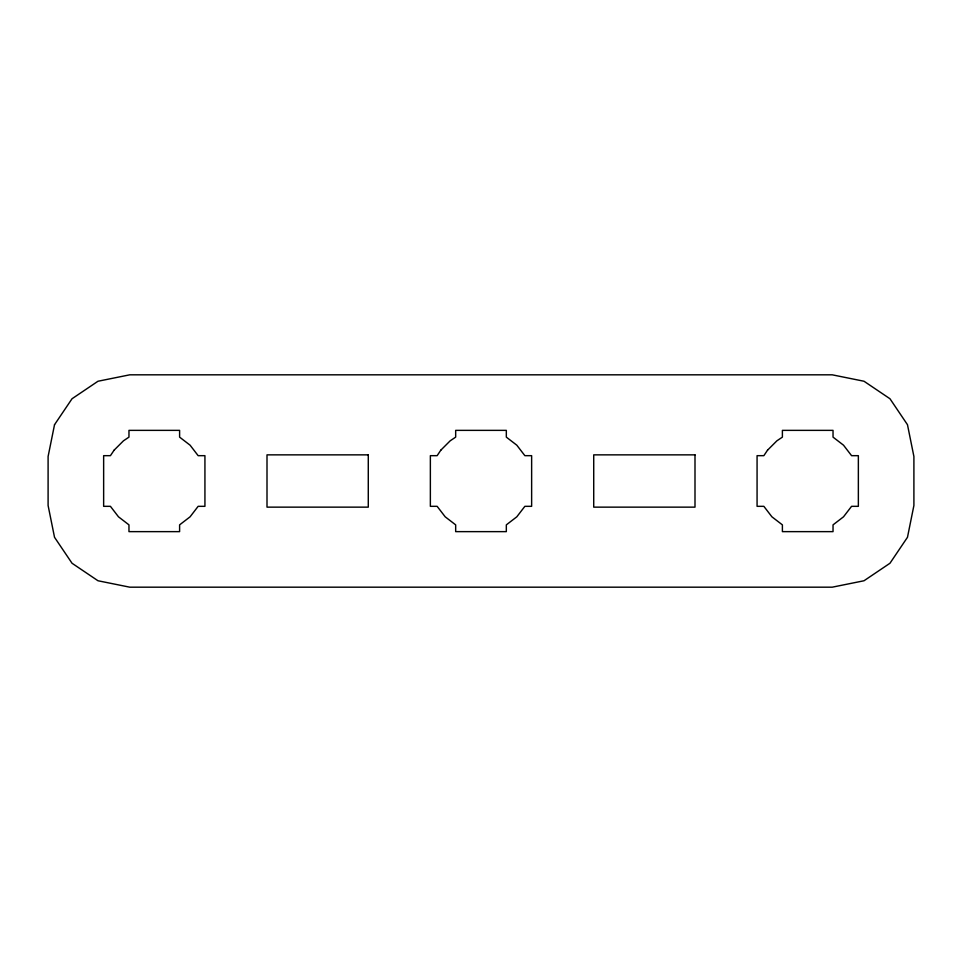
<?xml version="1.0" encoding="UTF-8"?>
<svg xmlns="http://www.w3.org/2000/svg" width="962" height="962" viewBox="0 0 962 962"><rect width="100%" height="100%" fill="white"/><g stroke="black" fill="none" stroke-linecap="round" stroke-linejoin="round"><path stroke-width="1.44" d="M54.521 424.711L48.1 456.493L48.1 505.507L54.521 537.289L72.03 563.251L97.992 580.759L129.774 587.181L832.226 587.181L864.008 580.759L889.97 563.251L907.479 537.289L913.9 505.507L913.9 456.493L907.479 424.711L889.97 398.749L864.008 381.241L832.226 374.819L129.774 374.819L97.992 381.241L72.03 398.749L54.521 424.711M114.117 450.168L110.426 455.675L103.643 455.675L103.643 506.325L110.426 506.325L118.482 516.81L128.968 524.867L128.968 531.637L179.605 531.637L179.605 524.867L190.091 516.81L198.148 506.325L204.93 506.325L204.93 455.675L198.148 455.675L190.091 445.19L179.605 437.133L179.605 430.363L128.968 430.363L128.968 437.133L123.449 440.824L114.117 450.168M440.824 450.168L437.133 455.675L430.363 455.675L430.363 506.325L437.133 506.325L445.19 516.81L455.675 524.867L455.675 531.637L506.325 531.637L506.325 524.867L516.81 516.81L524.867 506.325L531.637 506.325L531.637 455.675L524.867 455.675L516.81 445.19L506.325 437.133L506.325 430.363L455.675 430.363L455.675 437.133L450.168 440.824L440.824 450.168M767.544 450.168L763.852 455.675L757.07 455.675L757.07 506.325L763.852 506.325L771.909 516.81L782.395 524.867L782.395 531.637L833.032 531.637L833.032 524.867L843.518 516.81L851.574 506.325L858.357 506.325L858.357 455.675L851.574 455.675L843.518 445.19L833.032 437.133L833.032 430.363L782.395 430.363L782.395 437.133L776.887 440.824L767.544 450.168M368.278 454.858L267.003 454.858L267.003 507.142L368.278 507.142L368.278 454.858M694.997 454.858L593.722 454.858L593.722 507.142L694.997 507.142L694.997 454.858"/></g></svg>
